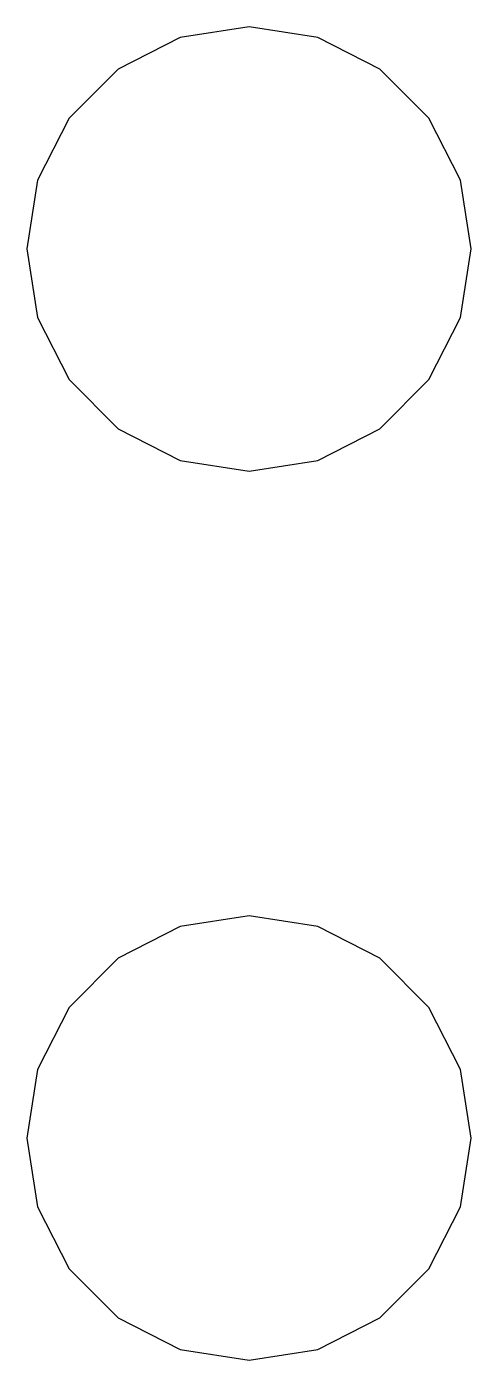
# Model space of a CAD drawing. Header units: metres. Extents: x -16.4 to 16.4, y -6 to 6.
# Drawn here: x -16.35 to -12.35, y -6 to 6 of the extents above.
import ezdxf

# ---------------------------------------------------------------- set-up
doc = ezdxf.new("R2010")
doc.units = ezdxf.units.M

msp = doc.modelspace()

# ---------------------------------------------------------------- linework, layer by layer
for p, q in [((-14.35, 6), (-14.968, 5.9021)), ((-13.732, 5.9021), (-14.35, 6)), ((-14.968, 5.9021), (-15.5256, 5.61803)), ((-13.1744, 5.61803), (-13.732, 5.9021)), ((-15.5256, 5.61803), (-15.968, 5.17557)), ((-12.732, 5.17557), (-13.1744, 5.61803)), ((-15.968, 5.17557), (-16.2521, 4.61803)), ((-12.4479, 4.61803), (-12.732, 5.17557)), ((-16.2521, 4.61803), (-16.35, 4)), ((-12.35, 4), (-12.4479, 4.61803)), ((-16.35, 4), (-16.2521, 3.38196)), ((-12.4479, 3.38196), (-12.35, 4)), ((-16.2521, 3.38196), (-15.968, 2.82442)), ((-12.732, 2.82442), (-12.4479, 3.38196)), ((-15.968, 2.82442), (-15.5256, 2.38196)), ((-13.1744, 2.38196), (-12.732, 2.82442)), ((-15.5256, 2.38196), (-14.968, 2.09789)), ((-13.732, 2.09789), (-13.1744, 2.38196)), ((-14.968, 2.09789), (-14.35, 2)), ((-14.35, 2), (-13.732, 2.09789)), ((-14.35, -2), (-14.968, -2.09789)), ((-13.732, -2.09789), (-14.35, -2)), ((-14.968, -2.09789), (-15.5256, -2.38196)), ((-13.1744, -2.38196), (-13.732, -2.09789)), ((-15.5256, -2.38196), (-15.968, -2.82442)), ((-12.732, -2.82442), (-13.1744, -2.38196)), ((-15.968, -2.82442), (-16.2521, -3.38196)), ((-12.4479, -3.38196), (-12.732, -2.82442)), ((-16.2521, -3.38196), (-16.35, -3.99998)), ((-12.35, -4), (-12.4479, -3.38196)), ((-16.35, -3.99998), (-16.2521, -4.61803)), ((-12.4479, -4.61803), (-12.35, -4)), ((-16.2521, -4.61803), (-15.968, -5.17557)), ((-12.732, -5.17557), (-12.4479, -4.61803)), ((-15.968, -5.17557), (-15.5256, -5.61803)), ((-13.1744, -5.61803), (-12.732, -5.17557)), ((-15.5256, -5.61803), (-14.968, -5.9021)), ((-13.732, -5.9021), (-13.1744, -5.61803)), ((-14.968, -5.9021), (-14.35, -6)), ((-14.35, -6), (-13.732, -5.9021))]:
    msp.add_line(p, q)

doc.saveas('drawing.dxf')
